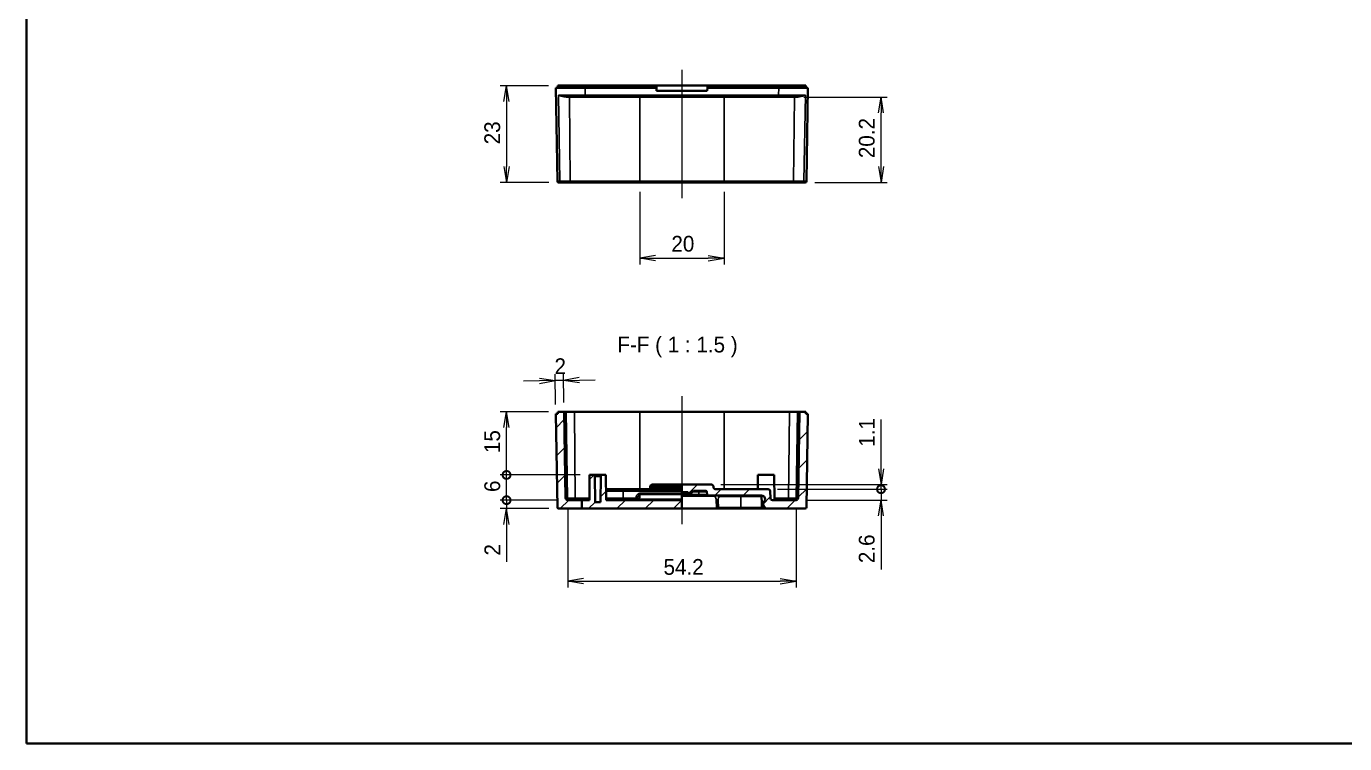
# Model space of a CAD drawing. Header units: millimetres. Extents: x 204 to 2721, y 201 to 622.
# Drawn here: x 1798.2 to 2111.7, y 200.7 to 371.3 of the extents above; entities that cross this region are included whole.
import ezdxf

# ---------------------------------------------------------------- set-up
doc = ezdxf.new("R2010")
doc.units = ezdxf.units.MM
doc.header["$LTSCALE"] = 1.5
doc.layers.get('Defpoints').update_dxf_attribs({"lineweight": 25})
for name, color, linetype, lineweight in [('Border (ISO)', 7, 'Continuous', 35), ('Centerline (ISO)', 131, 'Continuous', 18), ('Dimension (ISO)', 7, 'Continuous', 18), ('Hatch (ISO)', 1, 'Continuous', 18), ('Symbol (ISO)', 7, 'Continuous', 18), ('Visible (ISO)', 7, 'Continuous', 35), ('Visible Narrow (ISO)', 7, 'Continuous', 25)]:
    doc.layers.add(name, color=color, linetype=linetype, lineweight=lineweight)
doc.styles.add('Note Text (TK)', font='MS PGothic.ttf')
doc.dimstyles.new('Default - Method 1b (TK)', dxfattribs={"dimscale": 1.5, "dimtxt": 2.5, "dimasz": 2.5, "dimexe": 1, "dimexo": 1.5, "dimgap": 1, "dimtad": 1, "dimtoh": 1, "dimdsep": 46, "dimtxsty": 'Note Text (TK)', "dimblk": 'OPEN', "dimcen": 0.09, "dimdle": 5, "dimclrd": 100, "dimclre": 100, "dimclrt": 7, "dimadec": 1, "dimazin": 1, "dimtfac": 1, "dimtmove": 0, "dimatfit": 3, "dimldrblk": 'OPEN', "dimfxl": 1, "dimtolj": 1, "dimlwd": -1, "dimlwe": -1, "dimarcsym": 0})
pattern_1 = [(45, (1776.4976, 188.6977), (-3.3676, 3.3676), [])]

# ---------------------------------------------------------------- blocks, each defined once
blk = doc.blocks.new('図面枠 tk図枠')
at = {"layer": 'Border (ISO)'}
for p, q in [((14.5, 289), (14.5, 8)), ((14.5, 8), (405.5, 8))]:
    blk.add_line(p, q, dxfattribs=at)
blk = doc.blocks.new('_Open')
at = {"color": 0, "linetype": 'ByBlock', "lineweight": -2}
for p, q in [((-1, 0.167), (0, 0)), ((-1, -0.167), (0, 0)), ((0, 0), (-1, 0))]:
    blk.add_line(p, q, dxfattribs=at)
blk = doc.blocks.new('*D145')
at = {"layer": 'Defpoints', "color": 0}
for p in [(1924.64, 357.18), (1912.44, 334.18), (1924.78, 334.18)]:
    blk.add_point(p, dxfattribs=at)
at = {"layer": 'Dimension (ISO)', "color": 100}
for p, q in [((1922.39, 357.18), (1910.94, 357.18)), ((1912.44, 353.43), (1912.44, 337.93)), ((1922.53, 334.18), (1910.94, 334.18))]:
    blk.add_line(p, q, dxfattribs=at)
at = {"layer": 'Dimension (ISO)', "color": 100, "xscale": 3.75, "yscale": 3.75, "zscale": 3.75}
for p, rotation in [((1912.44, 357.18), 90), ((1912.44, 334.18), 270)]:
    blk.add_blockref('_Open', p, dxfattribs=dict(at, rotation=rotation))
at = {"layer": 'Dimension (ISO)', "color": 7, "insert": (1909.06, 343.23), "char_height": 3.75, "attachment_point": 4, "rotation": 90, "style": 'Note Text (TK)'}
blk.add_mtext('\\A1;23', dxfattribs=at)
blk = doc.blocks.new('_DotSmall')
at = {"color": 0, "linetype": 'ByBlock', "const_width": 0.5}
blk.add_lwpolyline([(-0.0625, 0, 1), (0.0625, 0, 1)], format="xyb", close=True, dxfattribs=at)
blk = doc.blocks.new('*D146')
at = {"layer": 'Defpoints', "color": 0}
for p in [(1974.64, 261.2), (2001.49, 261.2), (1981.28, 258.6)]:
    blk.add_point(p, dxfattribs=at)
at = {"layer": 'Dimension (ISO)', "color": 100}
for p, q in [((2001.49, 261.2), (2001.49, 268.7)), ((1976.89, 261.2), (2002.99, 261.2)), ((2001.49, 261.2), (2001.49, 258.6)), ((1983.53, 258.6), (2002.99, 258.6)), ((2001.49, 254.85), (2001.49, 242.12))]:
    blk.add_line(p, q, dxfattribs=at)
at = {"layer": 'Dimension (ISO)', "color": 100, "xscale": 3.75, "yscale": 3.75, "zscale": 3.75}
for name, p, rotation in [('_DotSmall', (2001.49, 261.2), 270), ('_Open', (2001.49, 258.6), 90)]:
    blk.add_blockref(name, p, dxfattribs=dict(at, rotation=rotation))
at = {"layer": 'Dimension (ISO)', "color": 7, "insert": (1998.11, 243.62), "char_height": 3.75, "attachment_point": 4, "rotation": 90, "style": 'Note Text (TK)'}
blk.add_mtext('\\A1;2.6', dxfattribs=at)
blk = doc.blocks.new('*D147')
at = {"layer": 'Defpoints', "color": 0}
for p in [(1912.44, 279.6), (1924.64, 279.6), (1932.19, 264.6)]:
    blk.add_point(p, dxfattribs=at)
at = {"layer": 'Dimension (ISO)', "color": 100}
for p, q in [((1922.39, 279.6), (1910.94, 279.6)), ((1912.44, 264.6), (1912.44, 275.85)), ((1929.94, 264.6), (1910.94, 264.6))]:
    blk.add_line(p, q, dxfattribs=at)
at = {"layer": 'Dimension (ISO)', "color": 100, "xscale": 3.75, "yscale": 3.75, "zscale": 3.75}
for name, p, rotation in [('_Open', (1912.44, 279.6), 90), ('_DotSmall', (1912.44, 264.6), 270)]:
    blk.add_blockref(name, p, dxfattribs=dict(at, rotation=rotation))
at = {"layer": 'Dimension (ISO)', "color": 7, "insert": (1909.06, 269.8), "char_height": 3.75, "attachment_point": 4, "rotation": 90, "style": 'Note Text (TK)'}
blk.add_mtext('\\A1;15', dxfattribs=at)
blk = doc.blocks.new('*D148')
at = {"layer": 'Defpoints', "color": 0}
for p in [(1926.99, 258.6), (1981.28, 258.6), (1981.28, 239.33)]:
    blk.add_point(p, dxfattribs=at)
at = {"layer": 'Dimension (ISO)', "color": 100}
for p, q in [((1926.99, 256.35), (1926.99, 237.83)), ((1981.28, 256.35), (1981.28, 237.83)), ((1930.74, 239.33), (1977.53, 239.33))]:
    blk.add_line(p, q, dxfattribs=at)
at = {"layer": 'Dimension (ISO)', "color": 100, "xscale": 3.75, "yscale": 3.75, "zscale": 3.75, "rotation": 180}
blk.add_blockref('_Open', (1926.99, 239.33), dxfattribs=at)
at = {"layer": 'Dimension (ISO)', "color": 100, "xscale": 3.75, "yscale": 3.75, "zscale": 3.75}
blk.add_blockref('_Open', (1981.28, 239.33), dxfattribs=at)
at = {"layer": 'Dimension (ISO)', "color": 7, "insert": (1949.77, 242.7), "char_height": 3.75, "attachment_point": 4, "style": 'Note Text (TK)'}
blk.add_mtext('\\A1;54.2', dxfattribs=at)
blk = doc.blocks.new('*D149')
at = {"layer": 'Defpoints', "color": 0}
for p in [(1944.11, 334.18), (1964.16, 334.18), (1964.16, 316.18)]:
    blk.add_point(p, dxfattribs=at)
at = {"layer": 'Dimension (ISO)', "color": 100}
for p, q in [((1944.11, 331.93), (1944.11, 314.68)), ((1964.16, 331.93), (1964.16, 314.68)), ((1947.86, 316.18), (1960.41, 316.18))]:
    blk.add_line(p, q, dxfattribs=at)
at = {"layer": 'Dimension (ISO)', "color": 100, "xscale": 3.75, "yscale": 3.75, "zscale": 3.75, "rotation": 180}
blk.add_blockref('_Open', (1944.11, 316.18), dxfattribs=at)
at = {"layer": 'Dimension (ISO)', "color": 100, "xscale": 3.75, "yscale": 3.75, "zscale": 3.75}
blk.add_blockref('_Open', (1964.16, 316.18), dxfattribs=at)
at = {"layer": 'Dimension (ISO)', "color": 7, "insert": (1951.64, 319.56), "char_height": 3.75, "attachment_point": 4, "style": 'Note Text (TK)'}
blk.add_mtext('\\A1;20', dxfattribs=at)
blk = doc.blocks.new('*D150')
at = {"layer": 'Defpoints', "color": 0}
for p in [(1980.89, 354.44), (2001.49, 354.44), (1983.49, 334.18)]:
    blk.add_point(p, dxfattribs=at)
at = {"layer": 'Dimension (ISO)', "color": 100}
for p, q in [((1983.14, 354.44), (2002.99, 354.44)), ((2001.49, 337.93), (2001.49, 350.69)), ((1985.74, 334.18), (2002.99, 334.18))]:
    blk.add_line(p, q, dxfattribs=at)
at = {"layer": 'Dimension (ISO)', "color": 100, "xscale": 3.75, "yscale": 3.75, "zscale": 3.75}
for p, rotation in [((2001.49, 354.44), 90), ((2001.49, 334.18), 270)]:
    blk.add_blockref('_Open', p, dxfattribs=dict(at, rotation=rotation))
at = {"layer": 'Dimension (ISO)', "color": 7, "insert": (1998.11, 339.94), "char_height": 3.75, "attachment_point": 4, "rotation": 90, "style": 'Note Text (TK)'}
blk.add_mtext('\\A1;20.2', dxfattribs=at)
blk = doc.blocks.new('*D131')
at = {"layer": 'Defpoints', "color": 0}
for p in [(1961.14, 262.3), (1974.64, 261.2), (2001.49, 262.3)]:
    blk.add_point(p, dxfattribs=at)
at = {"layer": 'Dimension (ISO)', "color": 100}
for p, q in [((2001.49, 266.05), (2001.49, 277.77)), ((1963.39, 262.3), (2002.99, 262.3)), ((1976.89, 261.2), (2002.99, 261.2)), ((2001.49, 261.2), (2001.49, 262.3)), ((2001.49, 261.2), (2001.49, 257.45))]:
    blk.add_line(p, q, dxfattribs=at)
at = {"layer": 'Dimension (ISO)', "color": 100, "xscale": 3.75, "yscale": 3.75, "zscale": 3.75}
for name, p, rotation in [('_Open', (2001.49, 262.3), 270), ('_DotSmall', (2001.49, 261.2), 90)]:
    blk.add_blockref(name, p, dxfattribs=dict(at, rotation=rotation))
at = {"layer": 'Dimension (ISO)', "color": 7, "insert": (1998.11, 271.3), "char_height": 3.75, "attachment_point": 4, "rotation": 90, "style": 'Note Text (TK)'}
blk.add_mtext('\\A1;1.1', dxfattribs=at)
blk = doc.blocks.new('*D135')
at = {"layer": 'Defpoints', "color": 0}
for p in [(1926.99, 258.6), (1912.44, 256.6), (1924.78, 256.6)]:
    blk.add_point(p, dxfattribs=at)
at = {"layer": 'Dimension (ISO)', "color": 100}
for p, q in [((1912.44, 258.6), (1912.44, 262.35)), ((1924.74, 258.6), (1910.94, 258.6)), ((1912.44, 258.6), (1912.44, 256.6)), ((1922.53, 256.6), (1910.94, 256.6)), ((1912.44, 252.85), (1912.44, 243.93))]:
    blk.add_line(p, q, dxfattribs=at)
at = {"layer": 'Dimension (ISO)', "color": 100, "xscale": 3.75, "yscale": 3.75, "zscale": 3.75}
for name, p, rotation in [('_DotSmall', (1912.44, 258.6), 270), ('_Open', (1912.44, 256.6), 90)]:
    blk.add_blockref(name, p, dxfattribs=dict(at, rotation=rotation))
at = {"layer": 'Dimension (ISO)', "color": 7, "insert": (1909.06, 245.43), "char_height": 3.75, "attachment_point": 4, "rotation": 90, "style": 'Note Text (TK)'}
blk.add_mtext('\\A1;2', dxfattribs=at)
blk = doc.blocks.new('*D144')
at = {"layer": 'Defpoints', "color": 0}
for p in [(1912.44, 264.6), (1932.19, 264.6), (1926.99, 258.6)]:
    blk.add_point(p, dxfattribs=at)
at = {"layer": 'Dimension (ISO)', "color": 100}
for p, q in [((1929.94, 264.6), (1910.94, 264.6)), ((1912.44, 258.6), (1912.44, 264.6)), ((1924.74, 258.6), (1910.94, 258.6))]:
    blk.add_line(p, q, dxfattribs=at)
at = {"layer": 'Dimension (ISO)', "color": 100, "xscale": 3.75, "yscale": 3.75, "zscale": 3.75}
for p, rotation in [((1912.44, 264.6), 90), ((1912.44, 258.6), 270)]:
    blk.add_blockref('_DotSmall', p, dxfattribs=dict(at, rotation=rotation))
at = {"layer": 'Dimension (ISO)', "color": 7, "insert": (1909.06, 260.54), "char_height": 3.75, "attachment_point": 4, "rotation": 90, "style": 'Note Text (TK)'}
blk.add_mtext('\\A1;6', dxfattribs=at)
blk = doc.blocks.new('*D130')
at = {"layer": 'Defpoints', "color": 0}
for p in [(1924, 287.07), (1924.14, 279.1), (1926.14, 279.6)]:
    blk.add_point(p, dxfattribs=at)
at = {"layer": 'Dimension (ISO)', "color": 100}
for p, q in [((1924.1, 281.35), (1923.98, 288.57)), ((1926.1, 281.85), (1925.98, 288.6)), ((1920.26, 287), (1916.51, 286.94)), ((1926, 287.1), (1924, 287.07)), ((1929.75, 287.17), (1933.5, 287.23))]:
    blk.add_line(p, q, dxfattribs=at)
at = {"layer": 'Dimension (ISO)', "color": 100, "xscale": 3.75, "yscale": 3.75, "zscale": 3.75}
for p, rotation in [((1924, 287.07), 1.000000000000128), ((1926, 287.1), 181.0000000000002)]:
    blk.add_blockref('_Open', p, dxfattribs=dict(at, rotation=rotation))
at = {"layer": 'Dimension (ISO)', "color": 7, "insert": (1923.86, 290.44), "char_height": 3.75, "attachment_point": 4, "rotation": 1, "style": 'Note Text (TK)'}
blk.add_mtext('\\A1;2', dxfattribs=at)

msp = doc.modelspace()

# ---------------------------------------------------------------- hatches: boundary and pattern name
at = {"layer": 'Hatch (ISO)'}
h = msp.add_hatch(dxfattribs=at)
h.set_pattern_fill('ANSI31', color=256, scale=38.1, style=0)
h.set_pattern_definition(pattern_1)
edge = h.paths.add_edge_path()
edge.add_line((1930.362, 258.605), (1930.362, 256.605))
edge.add_line((1930.362, 256.605), (1924.782, 256.605))
edge.add_ellipse((1924.782, 256.855), major_axis=(0.004, -0.25), ratio=1, start_angle=270, end_angle=359, ccw=False)
edge.add_line((1924.532, 256.851), (1924.144, 279.105))
edge.add_line((1924.144, 279.105), (1924.635, 279.105))
edge.add_line((1924.635, 279.105), (1924.635, 279.605))
edge.add_line((1924.635, 279.605), (1926.135, 279.605))
edge.add_line((1926.135, 279.605), (1926.493, 259.096))
edge.add_ellipse((1926.993, 259.105), major_axis=(-0.5, 0), ratio=1, start_angle=1, end_angle=90)
edge.add_line((1926.993, 258.605), (1930.362, 258.605))
h = msp.add_hatch(dxfattribs=at)
h.set_pattern_fill('ANSI31', color=256, scale=38.1, style=0)
h.set_pattern_definition(pattern_1)
edge = h.paths.add_edge_path()
edge.add_line((1954.135, 261.814), (1954.135, 262.305))
edge.add_line((1954.135, 262.305), (1961.144, 262.305))
edge.add_ellipse((1961.144, 261.805), major_axis=(-0.009, 0.5), ratio=1, start_angle=270, end_angle=359, ccw=False)
edge.add_line((1961.644, 261.814), (1961.646, 261.696))
edge.add_ellipse((1962.146, 261.705), major_axis=(-0.5, 0), ratio=1, start_angle=1, end_angle=90)
edge.add_line((1962.146, 261.205), (1974.644, 261.205))
edge.add_ellipse((1974.644, 260.705), major_axis=(-0.009, 0.5), ratio=1, start_angle=270, end_angle=359, ccw=False)
edge.add_line((1975.144, 260.714), (1975.172, 259.096))
edge.add_ellipse((1975.672, 259.105), major_axis=(-0.5, 0), ratio=1, start_angle=1, end_angle=90)
edge.add_line((1975.672, 258.605), (1981.277, 258.605))
edge.add_ellipse((1981.277, 259.105), major_axis=(-0.009, -0.5), ratio=1, start_angle=1, end_angle=90)
edge.add_line((1981.777, 259.096), (1982.135, 279.605))
edge.add_line((1982.135, 279.605), (1983.635, 279.605))
edge.add_line((1983.635, 279.605), (1983.635, 279.105))
edge.add_line((1983.635, 279.105), (1984.126, 279.105))
edge.add_line((1984.126, 279.105), (1983.738, 256.851))
edge.add_ellipse((1983.488, 256.855), major_axis=(0.25, 0), ratio=1, start_angle=270, end_angle=359, ccw=False)
edge.add_line((1983.488, 256.605), (1973.935, 256.605))
edge.add_line((1973.935, 256.605), (1973.112, 258.005))
edge.add_ellipse((1973.085, 258.855), major_axis=(0.85, 0), ratio=1, start_angle=271.80304, end_angle=450)
edge.add_line((1973.085, 259.705), (1960.372, 259.705))
edge.add_ellipse((1960.372, 259.955), major_axis=(0.013, -0.25), ratio=1, start_angle=270, end_angle=357, ccw=False)
edge.add_line((1960.123, 259.942), (1960.09, 260.568))
edge.add_ellipse((1959.84, 260.555), major_axis=(0.25, 0), ratio=1, start_angle=3, end_angle=90)
edge.add_line((1959.84, 260.805), (1956.935, 260.805))
edge.add_line((1956.935, 260.805), (1956.135, 260.005))
edge.add_line((1956.135, 260.005), (1955.769, 260.005))
edge.add_line((1955.769, 260.005), (1955.635, 260.505))
edge.add_line((1955.635, 260.505), (1954.135, 260.505))
edge.add_line((1954.135, 260.505), (1954.135, 260.714))
edge.add_line((1954.135, 260.714), (1954.135, 261.205))
edge.add_line((1954.135, 261.205), (1954.135, 261.696))
edge.add_line((1954.135, 261.696), (1954.135, 261.814))
h = msp.add_hatch(dxfattribs=at)
h.set_pattern_fill('ANSI31', color=256, scale=38.1, style=0)
h.set_pattern_definition(pattern_1)
h.paths.add_polyline_path([(1954.135, 258.605), (1936.135, 258.605), (1936.083, 264.605), (1935.135, 264.605), (1934.833, 264.305), (1934.778, 258.105), (1933.492, 258.105), (1933.438, 264.305), (1933.135, 264.605), (1932.187, 264.605), (1932.135, 258.605), (1930.362, 258.605), (1930.362, 256.605), (1954.135, 256.605)])

# ---------------------------------------------------------------- linework, layer by layer
at = {"layer": 'Centerline (ISO)', "linetype": 'Continuous'}
for p, q in [((1954.135, 360.934), (1954.135, 330.434)), ((1954.135, 283.355), (1954.135, 252.855))]:
    msp.add_line(p, q, dxfattribs=at)
at = {"layer": 'Visible (ISO)'}
for p, q in [((1924.144, 356.684), (1931.116, 356.684)), ((1924.144, 356.684), (1924.532, 334.43)), ((1931.321, 357.184), (1924.635, 357.184)), ((1924.635, 357.184), (1924.635, 356.684)), ((1931.233, 354.684), (1927.154, 354.684)), ((1931.116, 356.684), (1948.07, 356.684)), ((1977.037, 354.684), (1931.233, 354.684)), ((1948.026, 357.184), (1931.321, 357.184)), ((1960.244, 357.184), (1948.026, 357.184)), ((1948.026, 357.184), (1948.07, 356.684)), ((1948.07, 356.684), (1948.135, 355.934)), ((1948.135, 355.934), (1960.135, 355.934)), ((1960.135, 355.934), (1960.201, 356.684)), ((1960.201, 356.684), (1960.244, 357.184)), ((1960.201, 356.684), (1977.155, 356.684)), ((1976.949, 357.184), (1960.244, 357.184)), ((1983.635, 357.184), (1976.949, 357.184)), ((1981.116, 354.684), (1977.037, 354.684)), ((1977.155, 356.684), (1984.126, 356.684)), ((1983.635, 357.184), (1983.635, 356.684)), ((1984.126, 356.684), (1983.738, 334.43)), ((1925.333, 334.184), (1924.782, 334.184)), ((1927.739, 334.184), (1925.333, 334.184)), ((1944.112, 334.184), (1927.739, 334.184)), ((1944.112, 334.184), (1964.158, 334.184)), ((1980.531, 334.184), (1964.158, 334.184)), ((1982.937, 334.184), (1980.531, 334.184)), ((1983.488, 334.184), (1982.937, 334.184)), ((1924.635, 279.105), (1924.144, 279.105)), ((1924.144, 279.105), (1924.532, 256.851)), ((1926.135, 279.605), (1924.635, 279.605)), ((1924.635, 279.605), (1924.635, 279.105)), ((1926.493, 259.096), (1926.135, 279.605)), ((1926.135, 279.605), (1926.621, 279.605)), ((1926.621, 279.605), (1928.56, 279.605)), ((1928.56, 279.605), (1944.112, 279.605)), ((1944.112, 279.605), (1964.158, 279.605)), ((1964.158, 279.605), (1979.71, 279.605)), ((1979.71, 279.605), (1981.65, 279.605)), ((1981.65, 279.605), (1982.135, 279.605)), ((1982.135, 279.605), (1981.777, 259.096)), ((1983.635, 279.605), (1982.135, 279.605)), ((1983.635, 279.105), (1983.635, 279.605)), ((1984.126, 279.105), (1983.635, 279.105)), ((1983.738, 256.851), (1984.126, 279.105)), ((1932.187, 264.605), (1932.135, 258.605)), ((1933.135, 264.605), (1932.187, 264.605)), ((1933.438, 264.305), (1933.135, 264.605)), ((1935.135, 264.605), (1933.135, 264.605)), ((1933.492, 258.105), (1933.438, 264.305)), ((1933.438, 264.305), (1934.833, 264.305)), ((1934.833, 264.305), (1934.778, 258.105)), ((1935.135, 264.605), (1934.833, 264.305)), ((1936.083, 264.605), (1935.135, 264.605)), ((1936.135, 258.605), (1936.083, 264.605)), ((1972.187, 264.605), (1972.158, 261.205)), ((1972.187, 264.605), (1976.083, 264.605)), ((1976.083, 264.605), (1976.135, 258.605)), ((1936.112, 261.205), (1940.135, 261.205)), ((1954.135, 261.205), (1940.135, 261.205)), ((1946.627, 261.814), (1946.625, 261.696)), ((1947.126, 262.305), (1950.135, 262.305)), ((1954.135, 262.305), (1950.135, 262.305)), ((1954.135, 261.814), (1954.135, 262.305)), ((1961.144, 262.305), (1954.135, 262.305)), ((1954.135, 261.814), (1954.135, 261.696)), ((1954.135, 261.696), (1954.135, 261.205)), ((1954.135, 260.714), (1954.135, 261.205)), ((1954.135, 260.714), (1954.135, 260.232)), ((1954.135, 260.505), (1955.635, 260.505)), ((1954.135, 260.232), (1954.135, 259.97)), ((1955.635, 260.505), (1955.769, 260.005)), ((1956.135, 260.005), (1956.935, 260.805)), ((1956.935, 260.805), (1959.84, 260.805)), ((1960.09, 260.568), (1960.123, 259.942)), ((1961.646, 261.696), (1961.644, 261.814)), ((1974.644, 261.205), (1962.146, 261.205)), ((1975.172, 259.096), (1975.144, 260.714)), ((1930.362, 258.605), (1926.993, 258.605)), ((1932.135, 258.605), (1930.362, 258.605)), ((1930.362, 258.605), (1930.362, 256.605)), ((1934.778, 258.105), (1933.492, 258.105)), ((1954.135, 258.605), (1936.135, 258.605)), ((1955.769, 260.005), (1954.135, 260.005)), ((1954.135, 259.97), (1954.135, 258.834)), ((1954.135, 259.705), (1958.135, 259.705)), ((1954.135, 258.834), (1954.135, 258.605)), ((1954.135, 258.605), (1954.135, 256.605)), ((1955.769, 260.005), (1956.135, 260.005)), ((1958.135, 259.705), (1960.372, 259.705)), ((1960.372, 259.705), (1973.085, 259.705)), ((1962.532, 258.57), (1962.529, 258.63)), ((1962.532, 258.57), (1962.623, 256.842)), ((1973.112, 258.005), (1973.035, 259.468)), ((1973.112, 258.005), (1973.935, 256.605)), ((1973.173, 256.842), (1973.112, 258.005)), ((1981.277, 258.605), (1975.672, 258.605)), ((1924.782, 256.605), (1930.362, 256.605)), ((1930.362, 256.605), (1954.135, 256.605)), ((1954.135, 256.605), (1962.386, 256.605)), ((1962.386, 256.605), (1962.872, 256.605)), ((1962.872, 256.605), (1968.135, 256.605)), ((1968.135, 256.605), (1973.422, 256.605)), ((1973.935, 256.605), (1973.422, 256.605)), ((1973.935, 256.605), (1983.488, 256.605))]:
    msp.add_line(p, q, dxfattribs=at)
for centre, radius, start, end in [((1924.782, 334.434), 0.25, 181, 270), ((1983.488, 334.434), 0.25, 270, 359), ((1946.125, 261.705), 0.5, 270, 359), ((1947.126, 261.805), 0.5, 90, 179), ((1959.84, 260.555), 0.25, 3, 90), ((1961.144, 261.805), 0.5, 1, 90), ((1962.146, 261.705), 0.5, 181, 270), ((1974.644, 260.705), 0.5, 1, 90), ((1926.993, 259.105), 0.5, 181, 270), ((1960.372, 259.955), 0.25, 183, 270), ((1972.785, 259.455), 0.25, 3, 90), ((1973.085, 258.855), 0.85, 271.80304, 90), ((1975.672, 259.105), 0.5, 181, 270), ((1981.277, 259.105), 0.5, 270, 359), ((1924.782, 256.855), 0.25, 181, 270), ((1962.872, 256.855), 0.25, 183, 270), ((1973.422, 256.855), 0.25, 183, 270), ((1983.488, 256.855), 0.25, 270, 359)]:
    msp.add_arc(centre, radius, start, end, dxfattribs=at)
at = {"layer": 'Visible Narrow (ISO)'}
for p, q in [((1924.755, 354.93), (1931.128, 354.93)), ((1925.096, 334.43), (1924.755, 354.93)), ((1927.376, 354.439), (1927.308, 354.439)), ((1944.112, 354.439), (1927.376, 354.439)), ((1927.588, 334.43), (1927.376, 354.439)), ((1931.116, 356.684), (1931.128, 354.93)), ((1931.128, 354.93), (1977.142, 354.93)), ((1931.321, 357.184), (1931.321, 356.684)), ((1944.112, 354.439), (1944.112, 354.684)), ((1944.112, 354.439), (1964.158, 354.439)), ((1944.112, 334.43), (1944.112, 354.439)), ((1964.158, 354.439), (1964.158, 354.684)), ((1980.895, 354.439), (1964.158, 354.439)), ((1964.158, 334.43), (1964.158, 354.439)), ((1976.949, 357.184), (1976.949, 356.684)), ((1977.155, 356.684), (1977.142, 354.93)), ((1977.142, 354.93), (1983.515, 354.93)), ((1980.683, 334.43), (1980.895, 354.439)), ((1980.962, 354.439), (1980.895, 354.439)), ((1983.175, 334.43), (1983.515, 354.93)), ((1924.532, 334.43), (1925.096, 334.43)), ((1925.096, 334.43), (1927.588, 334.43)), ((1927.588, 334.43), (1944.112, 334.43)), ((1964.158, 334.43), (1944.112, 334.43)), ((1944.112, 334.43), (1944.112, 334.184)), ((1964.158, 334.43), (1980.683, 334.43)), ((1964.158, 334.43), (1964.158, 334.184)), ((1980.683, 334.43), (1983.175, 334.43)), ((1983.175, 334.43), (1983.738, 334.43)), ((1926.961, 259.096), (1926.621, 279.605)), ((1928.778, 259.096), (1928.56, 279.605)), ((1944.112, 261.205), (1944.112, 279.605)), ((1964.158, 261.205), (1964.158, 279.605)), ((1979.493, 259.096), (1979.71, 279.605)), ((1981.309, 259.096), (1981.65, 279.605)), ((1940.135, 260.714), (1936.117, 260.714)), ((1940.135, 261.205), (1940.135, 260.714)), ((1940.135, 260.714), (1954.135, 260.714)), ((1940.135, 260.714), (1940.135, 259.096)), ((1944.109, 259.97), (1944.109, 260.232)), ((1944.109, 259.97), (1944.118, 260.232)), ((1944.118, 260.232), (1944.109, 260.232)), ((1954.135, 260.232), (1944.118, 260.232)), ((1946.625, 261.696), (1950.135, 261.696)), ((1950.135, 261.814), (1946.627, 261.814)), ((1950.135, 262.305), (1950.135, 261.814)), ((1950.135, 261.814), (1954.135, 261.814)), ((1950.135, 261.814), (1950.135, 261.696)), ((1950.135, 261.205), (1950.135, 261.696)), ((1954.135, 261.696), (1950.135, 261.696)), ((1956.698, 260.568), (1958.135, 260.568)), ((1958.135, 260.568), (1958.135, 260.805)), ((1958.135, 260.568), (1960.09, 260.568)), ((1958.135, 259.942), (1958.135, 260.568)), ((1926.961, 259.096), (1926.493, 259.096)), ((1928.778, 259.096), (1926.961, 259.096)), ((1932.139, 259.096), (1928.778, 259.096)), ((1936.131, 259.096), (1940.135, 259.096)), ((1940.135, 258.605), (1940.135, 259.096)), ((1943.179, 259.096), (1940.135, 259.096)), ((1943.179, 258.605), (1943.179, 259.096)), ((1944.089, 258.834), (1944.099, 259.413)), ((1944.089, 258.834), (1944.089, 258.605)), ((1954.135, 258.834), (1944.089, 258.834)), ((1944.099, 259.413), (1944.109, 259.97)), ((1944.109, 259.97), (1954.135, 259.97)), ((1958.135, 259.942), (1954.135, 259.942)), ((1954.135, 259.59), (1961.608, 259.59)), ((1960.123, 259.942), (1958.135, 259.942)), ((1958.135, 259.705), (1958.135, 259.942)), ((1961.608, 259.59), (1961.608, 259.705)), ((1962.281, 258.728), (1962.386, 256.719)), ((1962.872, 256.842), (1962.782, 258.57)), ((1963.299, 259.705), (1963.299, 259.468)), ((1963.299, 259.468), (1968.135, 259.468)), ((1968.135, 259.468), (1968.135, 259.705)), ((1968.135, 259.468), (1973.035, 259.468)), ((1968.135, 256.842), (1968.135, 259.468)), ((1979.493, 259.096), (1976.131, 259.096)), ((1981.309, 259.096), (1979.493, 259.096)), ((1981.777, 259.096), (1981.309, 259.096)), ((1962.386, 256.719), (1954.135, 256.719)), ((1962.386, 256.719), (1962.386, 256.605)), ((1962.872, 256.842), (1962.872, 256.605)), ((1968.135, 256.842), (1962.872, 256.842)), ((1968.135, 256.605), (1968.135, 256.842)), ((1973.173, 256.842), (1968.135, 256.842))]:
    msp.add_line(p, q, dxfattribs=at)
for centre, major_axis, ratio, start_param, end_param in [((1927.154, 354.434), (0, 0.25), 0.6157606, 4.7298423, 6.2831853), ((1927.224, 354.434), (0, 0.25), 0.6068216, 4.7298423, 6.2831853), ((1931.233, 354.934), (0, -0.25), 0.4186047, 4.7298423, 6.2831853), ((1977.037, 354.934), (0, -0.25), 0.4186047, 0, 1.553343), ((1981.046, 354.434), (0, 0.25), 0.6068216, 0, 1.553343), ((1981.116, 354.434), (0, 0.25), 0.6157606, 0, 1.553343), ((1925.333, 334.434), (0, -0.25), 0.9514563, 4.7298423, 6.2831853), ((1927.739, 334.434), (0, -0.25), 0.6068216, 4.7298423, 6.2831853), ((1980.531, 334.434), (0, -0.25), 0.6068216, 0, 1.553343), ((1982.937, 334.434), (0, -0.25), 0.9514563, 0, 1.553343), ((1944.085, 258.336), (0.033, 1.896), 0.5274027, 0.0091069, 0.941417), ((1927.437, 259.105), (0, -0.5), 0.9514563, 4.7298423, 6.2831853), ((1929.081, 259.105), (0, -0.5), 0.6068216, 4.7298423, 6.2831853), ((1944.085, 258.336), (0.033, 1.896), 0.5274027, 0.941417, 1.1674759), ((1943.179, 259.105), (0.486, -0.118), 0.016958, 4.7165142, 5.9473234), ((1943.179, 259.105), (0, -0.5), 0.940967, 0, 1.3401638), ((1943.296, 259.475), (0.464, -0.187), 0.0161822, 4.7189262, 5.7659479), ((1944.085, 258.345), (0.028, 1.625), 0.3076828, 0.9414417, 1.1675006), ((1944.099, 259.105), (-0.5, -0.016), 0.5411353, 0.3762395, 1.5346085), ((1944.085, 258.345), (0.028, 1.625), 0.3076828, 0.0091316, 0.9414417), ((1944.099, 259.142), (-0.5, 0.009), 0.5420686, 4.7218505, 5.6541606), ((1962.281, 258.592), (0.25, 0.013), 0.5416019, 0, 1.5424198), ((1962.782, 258.583), (-0.25, -0.013), 0.0522644, 0, 1.5680573), ((1979.189, 259.105), (0, -0.5), 0.6068216, 0, 1.553343), ((1980.833, 259.105), (0, -0.5), 0.9514563, 0, 1.553343), ((1962.372, 256.855), (-0.251, 0.024), 0.533362, 1.6776253, 3.2200451), ((1962.872, 256.855), (-0.25, -0.013), 0.0522644, 0, 1.5680573)]:
    msp.add_ellipse(centre, major_axis=major_axis, ratio=ratio, start_param=start_param, end_param=end_param, dxfattribs=at)
for points, knots in [([(1927.154, 354.684), (1926.879, 354.684), (1926.619, 354.694), (1926.136, 354.724), (1925.914, 354.744), (1925.714, 354.767), (1925.513, 354.79), (1925.331, 354.816), (1925.011, 354.872), (1924.872, 354.901), (1924.755, 354.93)], [0, 0, 0, 0, 0.11674482, 0.11674482, 0.23348963, 0.23348963, 0.23348963, 0.35023445, 0.35023445, 0.46697927, 0.46697927, 0.46697927, 0.46697927]), ([(1924.755, 354.93), (1924.871, 354.872), (1925.013, 354.813), (1925.348, 354.703), (1925.541, 354.65), (1925.756, 354.604), (1925.971, 354.558), (1926.21, 354.517), (1926.73, 354.458), (1927.011, 354.439), (1927.308, 354.439)], [-0.46697927, -0.46697927, -0.46697927, -0.46697927, -0.35023445, -0.35023445, -0.23348963, -0.23348963, -0.23348963, -0.11674482, -0.11674482, 0, 0, 0, 0]), ([(1980.962, 354.439), (1981.538, 354.439), (1982.053, 354.507), (1982.923, 354.689), (1983.277, 354.81), (1983.515, 354.93)], [-0.46513102, -0.46513102, -0.46513102, -0.46513102, -0.2387136, -0.2387136, 0.00184825, 0.00184825, 0.00184825, 0.00184825]), ([(1983.515, 354.93), (1983.275, 354.87), (1982.938, 354.81), (1982.126, 354.719), (1981.65, 354.684), (1981.116, 354.684)], [-0.00184825, -0.00184825, -0.00184825, -0.00184825, 0.2387136, 0.2387136, 0.46513102, 0.46513102, 0.46513102, 0.46513102]), ([(1961.608, 259.59), (1961.78, 259.59), (1961.945, 259.551), (1962.063, 259.412), (1962.197, 259.254), (1962.262, 258.984), (1962.276, 258.802), (1962.278, 258.776), (1962.279, 258.752), (1962.281, 258.728)], [0, 0, 0, 0, 0.4345332, 0.4345332, 0.4345332, 0.928603, 0.928603, 0.928603, 1, 1, 1, 1]), ([(1962.782, 258.57), (1962.773, 258.733), (1962.777, 258.967), (1962.852, 259.16), (1962.928, 259.357), (1963.059, 259.457), (1963.22, 259.466), (1963.245, 259.468), (1963.272, 259.468), (1963.299, 259.468)], [0, 0, 0, 0, 0.457745, 0.457745, 0.457745, 0.925108, 0.925108, 0.925108, 1, 1, 1, 1])]:
    msp.add_open_spline(points, degree=3, knots=knots, dxfattribs=at)

# ---------------------------------------------------------------- block references
at = {"xscale": 1.5, "yscale": 1.5, "zscale": 1.5}
msp.add_blockref('図面枠 tk図枠', (1776.498, 188.698), dxfattribs=at)

# ---------------------------------------------------------------- texts
at = {"layer": 'Symbol (ISO)', "color": 7, "insert": (1938.782, 292.605), "char_height": 3.75, "attachment_point": 7, "style": 'Note Text (TK)'}
msp.add_mtext('F-F ( 1 : 1.5 )', dxfattribs=at)

# ---------------------------------------------------------------- dimensions: what is measured, and where the dimension line sits
at = {"layer": 'Dimension (ISO)', "color": 100}
for base, p1, p2, angle, override, picture, middle in [((1912.438, 334.184), (1924.635, 357.184), (1924.782, 334.184), 90, {"dimgap": 1, "dimtoh": 0, "dimdec": 1, "dimtol": 0, "dimlim": 0, "dimtp": 0, "dimtm": 0, "dimtdec": 1, "dimtofl": 0, "dimatfit": 1}, '*D145', (1912.438, 345.684)), ((2001.488, 354.439), (1983.488, 334.184), (1980.895, 354.439), 90, {"dimgap": 1, "dimtoh": 0, "dimdec": 1, "dimlfac": 0.997316, "dimtol": 0, "dimlim": 0, "dimtp": 0, "dimtm": 0, "dimtdec": 1, "dimtofl": 0, "dimatfit": 1}, '*D150', (2001.488, 344.311)), ((1964.158, 316.184), (1944.112, 334.184), (1964.158, 334.184), 180, {"dimgap": 1, "dimtoh": 0, "dimdec": 1, "dimtol": 0, "dimlim": 0, "dimtp": 0, "dimtm": 0, "dimtdec": 1, "dimtofl": 0, "dimatfit": 1}, '*D149', (1954.135, 316.184)), ((1924.005, 287.069), (1926.135, 279.605), (1924.144, 279.105), 1, {"dimgap": 1, "dimtoh": 0, "dimdec": 1, "dimtol": 0, "dimlim": 0, "dimtp": 0, "dimtm": 0, "dimtdec": 1, "dimtofl": 1, "dimatfit": 1}, '*D130', (1925.005, 287.086)), ((1912.438, 279.605), (1932.187, 264.605), (1924.635, 279.605), 90, {"dimgap": 1, "dimtoh": 0, "dimdec": 1, "dimblk1": 'DotSmall', "dimblk2": 'Open', "dimsah": 1, "dimdle": 0, "dimtol": 0, "dimlim": 0, "dimtp": 0, "dimtm": 0, "dimtdec": 1, "dimtofl": 0, "dimatfit": 1}, '*D147', (1912.438, 272.105)), ((2001.488, 262.305), (1974.644, 261.205), (1961.144, 262.305), 90, {"dimgap": 1, "dimtoh": 0, "dimdec": 1, "dimblk1": 'DotSmall', "dimblk2": 'Open', "dimsah": 1, "dimdle": 0, "dimtol": 0, "dimlim": 0, "dimtp": 0, "dimtm": 0, "dimtdec": 1, "dimtofl": 1, "dimatfit": 1}, '*D131', (2001.488, 273.787)), ((2001.488, 261.205), (1981.277, 258.605), (1974.644, 261.205), 90, {"dimgap": 1, "dimtoh": 0, "dimdec": 1, "dimblk1": 'Open', "dimblk2": 'DotSmall', "dimsah": 1, "dimdle": 0, "dimtol": 0, "dimlim": 0, "dimtp": 0, "dimtm": 0, "dimtdec": 1, "dimtofl": 1, "dimatfit": 1}, '*D146', (2001.488, 246.611)), ((1912.438, 264.605), (1926.993, 258.605), (1932.187, 264.605), 90, {"dimgap": 1, "dimtoh": 0, "dimdec": 1, "dimblk1": 'DotSmall', "dimblk2": 'DotSmall', "dimsah": 1, "dimdle": 0, "dimtol": 0, "dimlim": 0, "dimtp": 0, "dimtm": 0, "dimtdec": 1, "dimtofl": 1, "dimatfit": 1}, '*D144', (1912.438, 261.605)), ((1912.438, 256.605), (1926.993, 258.605), (1924.782, 256.605), 90, {"dimgap": 1, "dimtoh": 0, "dimdec": 1, "dimblk1": 'DotSmall', "dimblk2": 'Open', "dimsah": 1, "dimdle": 0, "dimtol": 0, "dimlim": 0, "dimtp": 0, "dimtm": 0, "dimtdec": 1, "dimtofl": 1, "dimatfit": 1}, '*D135', (1912.438, 246.518)), ((1981.277, 239.33), (1926.993, 258.605), (1981.277, 258.605), 180, {"dimgap": 1, "dimtoh": 0, "dimdec": 1, "dimlfac": 0.998449, "dimtol": 0, "dimlim": 0, "dimtp": 0, "dimtm": 0, "dimtdec": 1, "dimtofl": 0, "dimatfit": 1}, '*D148', (1954.135, 239.33))]:
    dim = msp.add_linear_dim(base=base, p1=p1, p2=p2, angle=angle, dimstyle='Default - Method 1b (TK)', override=override, dxfattribs=at)
    dim.commit()
    dim.dimension.update_dxf_attribs({"geometry": picture, "text_midpoint": middle, "dimtype": 160})

doc.saveas('drawing.dxf')
